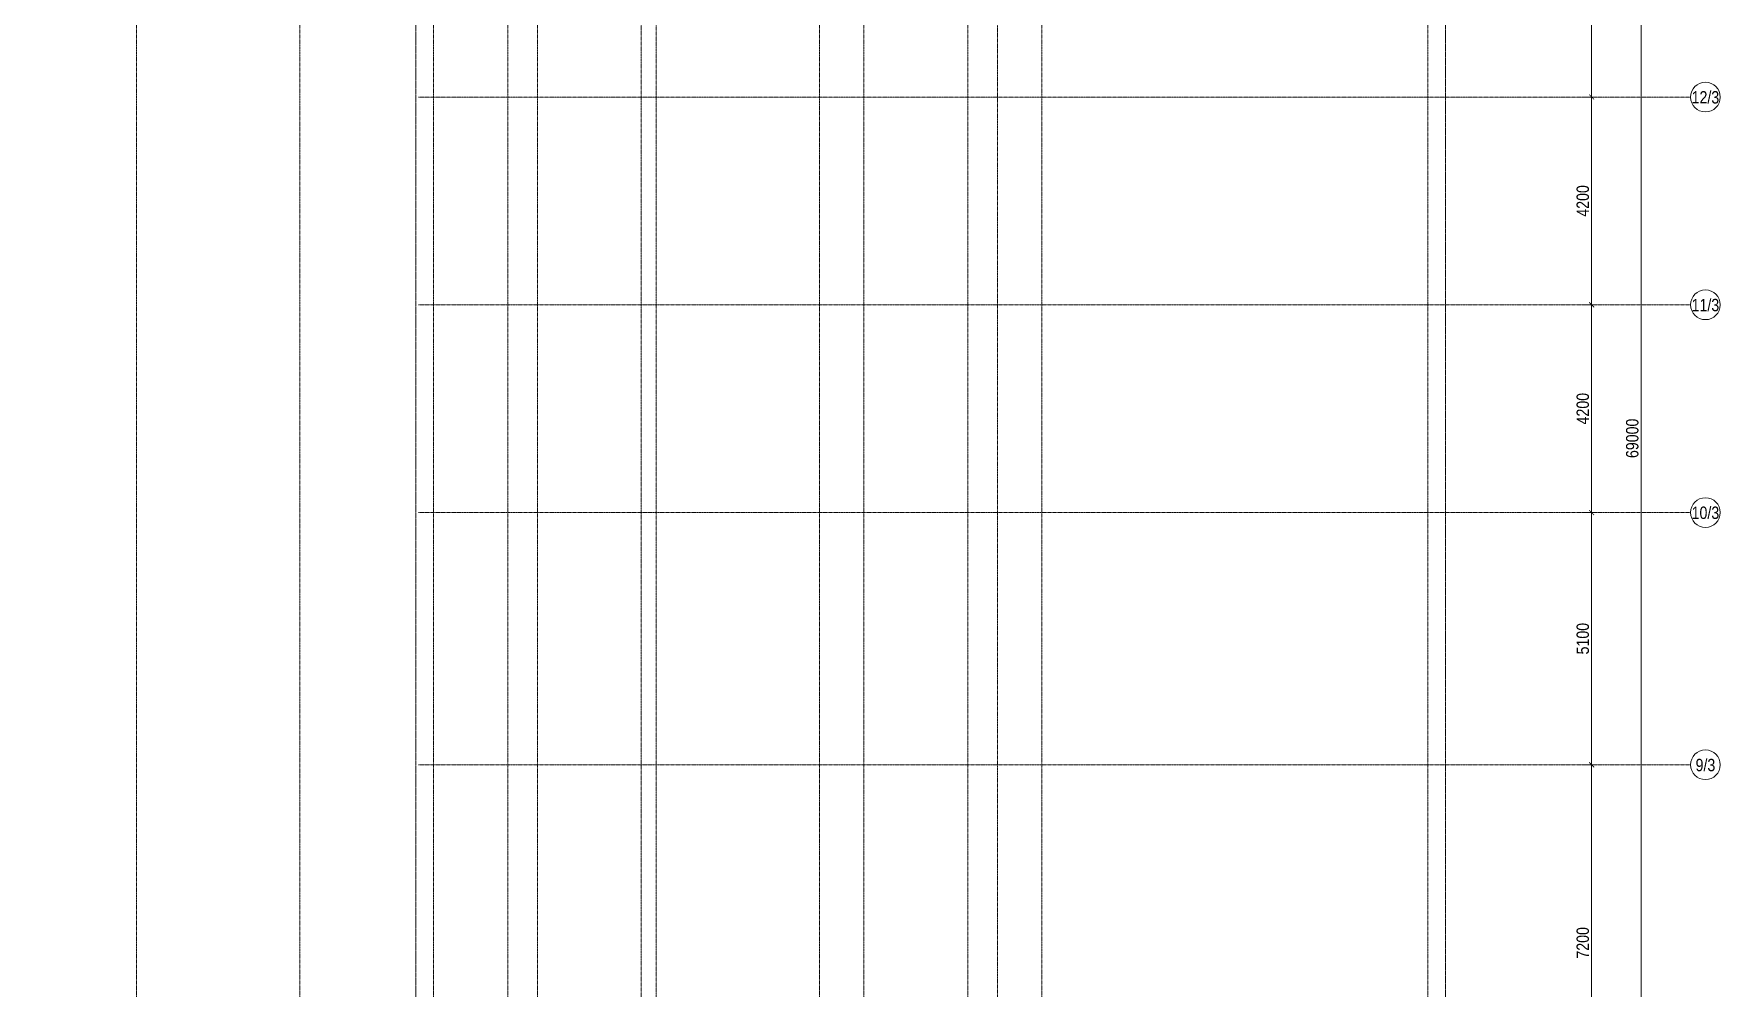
# Model space of a CAD drawing. Header units: millimetres. Extents: x -328335 to 1460319, y -208171 to 164069.
# Drawn here: x 387194 to 421284, y 23381 to 42681 of the extents above; entities that cross this region are included whole.
import ezdxf
from ezdxf.enums import TextEntityAlignment as Align

# ---------------------------------------------------------------- set-up
doc = ezdxf.new("R2010")
doc.units = ezdxf.units.MM
doc.header["$LTSCALE"] = 0.5
doc.linetypes.add('CENTER', pattern=[50.8, 31.75, -6.35, 6.35, -6.35])
doc.linetypes.add('DASHED', pattern=[19.05, 12.7, -6.35])
doc.layers.get('Defpoints').update_dxf_attribs({"color": 140})
doc.layers.add('АР_Делит', color=120, linetype='Continuous', lineweight=0, plot=False)
doc.layers.add('РД_Оси_100', color=7, linetype='Continuous', lineweight=0, true_color=0x525252)
doc.layers.add('РД_Оси_размер', color=8, linetype='Continuous', lineweight=0)
doc.styles.add('style1', font='ARIALN.TTF')
doc.styles.add('ккк', font='isocpeur.ttf', dxfattribs={"width": 0.85, "oblique": 15})
doc.dimstyles.new('Dim100_ареал', dxfattribs={"dimscale": 100, "dimtxt": 2.5, "dimasz": 1, "dimexe": 1, "dimexo": 1, "dimgap": 0.5, "dimtad": 1, "dimzin": 12, "dimdsep": 46, "dimtxsty": 'style1', "dimblk": 'ARCHTICK', "dimcen": 1, "dimdle": 1, "dimaunit": 1, "dimadec": 0, "dimazin": 3, "dimtfac": 1, "dimtmove": 1, "dimatfit": 3, "dimldrblk": 'OPEN30', "dimfxl": 2, "dimfxlon": 1, "dimtolj": 1, "dimtzin": 0, "dimlwd": 5, "dimlwe": 5, "dimarcsym": 0})

# ---------------------------------------------------------------- blocks, each defined once
blk = doc.blocks.new('A-iden')
at = {"linetype": 'Continuous', "lineweight": 5}
blk.add_circle((0, -4), 3, dxfattribs=at)
at = {"color": 0, "linetype": 'Continuous', "lineweight": 20, "style": 'ккк', "width": 0.85}
blk.add_attdef('ID', text='', height=4, dxfattribs=at).set_placement((0.31, -3.85), align=Align.MIDDLE_CENTER)
blk = doc.blocks.new('_ArchTick')
at = {"color": 0, "linetype": 'ByBlock', "const_width": 0.15}
blk.add_lwpolyline([(-0.5, -0.5), (0.5, 0.5)], dxfattribs=at)
blk = doc.blocks.new('*D306')
at = {"layer": 'Defpoints', "color": 0, "transparency": 16777216}
for p in [(116910, 69000), (118910, 69000), (116910, 0)]:
    blk.add_point(p, dxfattribs=at)
at = {"layer": 'РД_Оси_размер', "color": 0, "lineweight": 5, "transparency": 16777216}
for p, q in [((118710, 69000), (119010, 69000)), ((118910, -100), (118910, 69100)), ((118710, 0), (119010, 0))]:
    blk.add_line(p, q, dxfattribs=at)
at = {"layer": 'РД_Оси_размер', "color": 0, "lineweight": 5, "transparency": 16777216, "xscale": 100, "yscale": 100, "zscale": 100}
for p, rotation in [((118910, 69000), 90), ((118910, 0), 270)]:
    blk.add_blockref('_ArchTick', p, dxfattribs=dict(at, rotation=rotation))
at = {"layer": 'РД_Оси_размер', "color": 0, "transparency": 16777216, "insert": (118732, 34500), "char_height": 250, "attachment_point": 5, "rotation": 90, "style": 'style1'}
blk.add_mtext('\\A1;69000', dxfattribs=at)
blk = doc.blocks.new('_Open30')
at = {"color": 0, "linetype": 'ByBlock', "lineweight": -2}
for p, q in [((-1, 0.27), (0, 0)), ((0, 0), (-1, -0.27)), ((0, 0), (-1, 0))]:
    blk.add_line(p, q, dxfattribs=at)
blk = doc.blocks.new('*D313')
at = {"layer": 'Defpoints', "color": 0, "transparency": 16777216}
for p in [(116910, 27900), (117910, 27900), (116910, 20700)]:
    blk.add_point(p, dxfattribs=at)
at = {"layer": 'РД_Оси_размер', "color": 0, "lineweight": 5, "transparency": 16777216}
for p, q in [((117910, 20600), (117910, 28000)), ((117710, 27900), (118010, 27900)), ((117710, 20700), (118010, 20700))]:
    blk.add_line(p, q, dxfattribs=at)
at = {"layer": 'РД_Оси_размер', "color": 0, "lineweight": 5, "transparency": 16777216, "xscale": 100, "yscale": 100, "zscale": 100}
for p, rotation in [((117910, 27900), 90), ((117910, 20700), 270)]:
    blk.add_blockref('_ArchTick', p, dxfattribs=dict(at, rotation=rotation))
at = {"layer": 'РД_Оси_размер', "color": 0, "transparency": 16777216, "insert": (117732, 24300), "char_height": 250, "attachment_point": 5, "rotation": 90, "style": 'style1'}
blk.add_mtext('\\A1;7200', dxfattribs=at)
blk = doc.blocks.new('*D314')
at = {"layer": 'Defpoints', "color": 0, "transparency": 16777216}
for p in [(116910, 33000), (117910, 33000), (116910, 27900)]:
    blk.add_point(p, dxfattribs=at)
at = {"layer": 'РД_Оси_размер', "color": 0, "lineweight": 5, "transparency": 16777216}
for p, q in [((117910, 27800), (117910, 33100)), ((117710, 33000), (118010, 33000)), ((117710, 27900), (118010, 27900))]:
    blk.add_line(p, q, dxfattribs=at)
at = {"layer": 'РД_Оси_размер', "color": 0, "lineweight": 5, "transparency": 16777216, "xscale": 100, "yscale": 100, "zscale": 100}
for p, rotation in [((117910, 33000), 90), ((117910, 27900), 270)]:
    blk.add_blockref('_ArchTick', p, dxfattribs=dict(at, rotation=rotation))
at = {"layer": 'РД_Оси_размер', "color": 0, "transparency": 16777216, "insert": (117732, 30450), "char_height": 250, "attachment_point": 5, "rotation": 90, "style": 'style1'}
blk.add_mtext('\\A1;5100', dxfattribs=at)
blk = doc.blocks.new('*D315')
at = {"layer": 'Defpoints', "color": 0, "transparency": 16777216}
for p in [(116910, 37200), (117910, 37200), (116910, 33000)]:
    blk.add_point(p, dxfattribs=at)
at = {"layer": 'РД_Оси_размер', "color": 0, "lineweight": 5, "transparency": 16777216}
for p, q in [((117710, 37200), (118010, 37200)), ((117910, 32900), (117910, 37300)), ((117710, 33000), (118010, 33000))]:
    blk.add_line(p, q, dxfattribs=at)
at = {"layer": 'РД_Оси_размер', "color": 0, "lineweight": 5, "transparency": 16777216, "xscale": 100, "yscale": 100, "zscale": 100}
for p, rotation in [((117910, 37200), 90), ((117910, 33000), 270)]:
    blk.add_blockref('_ArchTick', p, dxfattribs=dict(at, rotation=rotation))
at = {"layer": 'РД_Оси_размер', "color": 0, "transparency": 16777216, "insert": (117732, 35100), "char_height": 250, "attachment_point": 5, "rotation": 90, "style": 'style1'}
blk.add_mtext('\\A1;4200', dxfattribs=at)
blk = doc.blocks.new('*D316')
at = {"layer": 'Defpoints', "color": 0, "transparency": 16777216}
for p in [(116910, 41400), (117910, 41400), (116910, 37200)]:
    blk.add_point(p, dxfattribs=at)
at = {"layer": 'РД_Оси_размер', "color": 0, "lineweight": 5, "transparency": 16777216}
for p, q in [((117710, 41400), (118010, 41400)), ((117910, 37100), (117910, 41500)), ((117710, 37200), (118010, 37200))]:
    blk.add_line(p, q, dxfattribs=at)
at = {"layer": 'РД_Оси_размер', "color": 0, "lineweight": 5, "transparency": 16777216, "xscale": 100, "yscale": 100, "zscale": 100}
for p, rotation in [((117910, 41400), 90), ((117910, 37200), 270)]:
    blk.add_blockref('_ArchTick', p, dxfattribs=dict(at, rotation=rotation))
at = {"layer": 'РД_Оси_размер', "color": 0, "transparency": 16777216, "insert": (117732, 39300), "char_height": 250, "attachment_point": 5, "rotation": 90, "style": 'style1'}
blk.add_mtext('\\A1;4200', dxfattribs=at)
blk = doc.blocks.new('*D317')
at = {"layer": 'Defpoints', "color": 0, "transparency": 16777216}
for p in [(116910, 45300), (117910, 45300), (116910, 41400)]:
    blk.add_point(p, dxfattribs=at)
at = {"layer": 'РД_Оси_размер', "color": 0, "lineweight": 5, "transparency": 16777216}
for p, q in [((117910, 41300), (117910, 45400)), ((117710, 45300), (118010, 45300)), ((117710, 41400), (118010, 41400))]:
    blk.add_line(p, q, dxfattribs=at)
at = {"layer": 'РД_Оси_размер', "color": 0, "lineweight": 5, "transparency": 16777216, "xscale": 100, "yscale": 100, "zscale": 100}
for p, rotation in [((117910, 45300), 90), ((117910, 41400), 270)]:
    blk.add_blockref('_ArchTick', p, dxfattribs=dict(at, rotation=rotation))
at = {"layer": 'РД_Оси_размер', "color": 0, "transparency": 16777216, "insert": (117732, 43350), "char_height": 250, "attachment_point": 5, "rotation": 90, "style": 'style1'}
blk.add_mtext('\\A1;3900', dxfattribs=at)
blk = doc.blocks.new('СОШ_2200_АР_ОСИ_М100_28.05.24')
at = {"layer": 'АР_Делит', "color": 5, "linetype": 'DASHED'}
blk.add_lwpolyline([(-355, 100855), (37145, 100855), (37145, 129155), (72745, 129155), (72745, 135155), (114955, 135155), (114955, -355), (93595.036, -355), (93595.036, 13855), (94145, 13855), (94145, 68320), (66055, 68320), (66055, 13857.73), (83455, 13857.73), (83455, -355), (45245, -355), (45245, 13145), (44695, 13145), (44695, 26755), (45245, 26755), (45245, 68320), (20455, 68320)], dxfattribs=at)
at = {"layer": 'РД_Оси_100', "color": 8, "linetype": 'CENTER', "true_color": 0x808080}
for p, q in [((88500, -6155), (88500, 139938.679)), ((91800, -6155), (91800, 139938.679)), ((94500, -6155), (94500, 139938.679)), ((96000, -6155), (96000, 139938.679)), ((102300, -6155), (102300, 139938.679)), ((114600, -6155), (114600, 139938.679)), ((119910, 41400), (94200, 41400)), ((119910, 37200), (94200, 37200)), ((119910, 33000), (94200, 33000)), ((119910, 27900), (94200, 27900))]:
    blk.add_line(p, q, dxfattribs=at)
for points in [[(96600, -6155), (96600, 139938.679)], [(98700, -6194.98), (98700, 139538.679), (98550, 139938.679)], [(99000, -6195.83), (99000, 139538.679), (99150, 139938.679)], [(103200, -6155), (103200, 139938.679)], [(105300, -6155), (105300, 139938.679)], [(105900, 139938.679), (105900, -6155)], [(106800, -6155), (106800, 139938.679)]]:
    blk.add_lwpolyline(points, dxfattribs=at)
at = {"layer": 'РД_Оси_100', "color": 0}
ref = blk.add_blockref('A-iden', (120210, 41800), dxfattribs=dict(at, xscale=-100, yscale=100, zscale=100))
ref.add_attrib('ID', '12/3', dxfattribs={"layer": '0', "linetype": 'Continuous', "height": 250, "style": 'style1'}).set_placement((120210, 41400), align=Align.MIDDLE)
ref = blk.add_blockref('A-iden', (120210, 37600), dxfattribs=dict(at, xscale=-100, yscale=100, zscale=100))
ref.add_attrib('ID', '11/3', dxfattribs={"layer": '0', "linetype": 'Continuous', "height": 250, "style": 'style1'}).set_placement((120210, 37200), align=Align.MIDDLE)
ref = blk.add_blockref('A-iden', (120210, 33400), dxfattribs=dict(at, xscale=-100, yscale=100, zscale=100))
ref.add_attrib('ID', '10/3', dxfattribs={"layer": '0', "linetype": 'Continuous', "height": 250, "style": 'style1'}).set_placement((120210, 33000), align=Align.MIDDLE)
ref = blk.add_blockref('A-iden', (120210, 28300), dxfattribs=dict(at, xscale=-100, yscale=100, zscale=100))
ref.add_attrib('ID', '9/3', dxfattribs={"layer": '0', "linetype": 'Continuous', "height": 250, "style": 'style1'}).set_placement((120210, 27900), align=Align.MIDDLE)
at = {"layer": 'РД_Оси_размер'}
for base, p1, p2, picture, middle in [((118910, 69000), (116910, 0), (116910, 69000), '*D306', (118732.357, 34500)), ((117910, 45300), (116910, 41400), (116910, 45300), '*D317', (117732.357, 43350)), ((117910, 41400), (116910, 37200), (116910, 41400), '*D316', (117732.357, 39300)), ((117910, 37200), (116910, 33000), (116910, 37200), '*D315', (117732.357, 35100)), ((117910, 33000), (116910, 27900), (116910, 33000), '*D314', (117732.357, 30450)), ((117910, 27900), (116910, 20700), (116910, 27900), '*D313', (117732.357, 24300))]:
    dim = blk.add_linear_dim(base=base, p1=p1, p2=p2, angle=90, dimstyle='Dim100_ареал', dxfattribs=at)
    dim.commit()
    dim.dimension.update_dxf_attribs({"geometry": picture, "text_midpoint": middle})

msp = doc.modelspace()

# ---------------------------------------------------------------- block references
at = {"layer": 'РД_Оси_100'}
msp.add_blockref('СОШ_2200_АР_ОСИ_М100_28.05.24', (300774.217, 0), dxfattribs=at)

doc.saveas('drawing.dxf')
